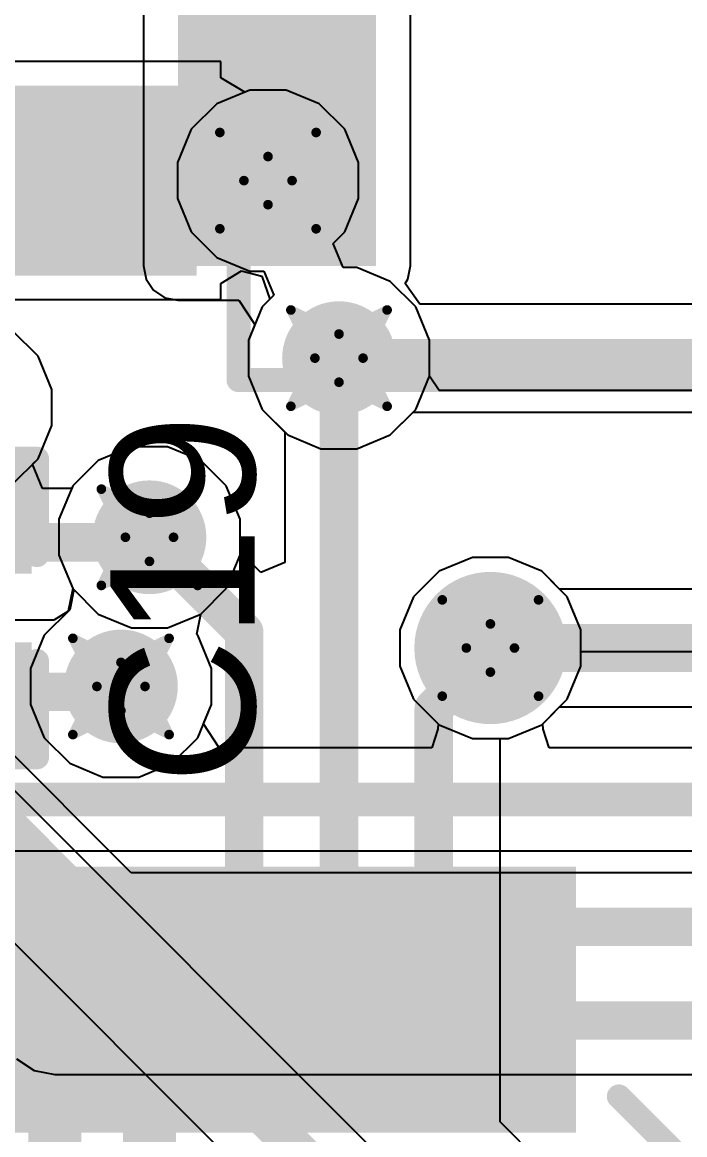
# Model space of a CAD drawing. Header units: inches. Extents: x -3 to 289, y -11 to 89.
# Drawn here: x 103.37 to 106.86, y 28.37 to 34.23 of the extents above; entities that cross this region are included whole.
import ezdxf

# ---------------------------------------------------------------- set-up
doc = ezdxf.new("R2010")
doc.units = ezdxf.units.IN
for name, color, linetype in [('Bottom Layer', 5, 'Continuous'), ('Bottom Solder', 6, 'Continuous'), ('Drill Drawing', 1, 'Continuous'), ('Layer 1', 16, 'Continuous'), ('Layer 2', 76, 'Continuous'), ('Top Layer', 1, 'Continuous'), ('Top Overlay', 2, 'Continuous'), ('Top Paste', 8, 'Continuous'), ('Top Solder', 216, 'Continuous'), ('Via Holes', 16, 'Continuous')]:
    doc.layers.add(name, color=color, linetype=linetype)
doc.styles.add('Arial', font='', dxfattribs={"height": 0.2})
doc.styles.get('Arial').set_extended_font_data('Arial')

# ---------------------------------------------------------------- blocks, each defined once
blk = doc.blocks.new('EFM32WG380F256_B_QFP100R_10')
at = {"layer": 'Top Layer'}
for points in [[(7.15, -3.35), (8.35, -3.35), (8.35, -3.65), (7.15, -3.65)], [(7.15, -3.85), (8.35, -3.85), (8.35, -4.15), (7.15, -4.15)], [(7.15, -4.35), (8.35, -4.35), (8.35, -4.65), (7.15, -4.65)], [(7.15, -4.85), (8.35, -4.85), (8.35, -5.15), (7.15, -5.15)], [(7.15, -5.35), (8.35, -5.35), (8.35, -5.65), (7.15, -5.65)], [(7.15, -5.85), (8.35, -5.85), (8.35, -6.15), (7.15, -6.15)]]:
    blk.add_hatch(color=1, dxfattribs=at).paths.add_polyline_path(points)
at = {"layer": 'Top Paste'}
for points in [[(7.15, -3.35), (8.35, -3.35), (8.35, -3.65), (7.15, -3.65)], [(7.15, -3.85), (8.35, -3.85), (8.35, -4.15), (7.15, -4.15)], [(7.15, -4.35), (8.35, -4.35), (8.35, -4.65), (7.15, -4.65)], [(7.15, -4.85), (8.35, -4.85), (8.35, -5.15), (7.15, -5.15)], [(7.15, -5.35), (8.35, -5.35), (8.35, -5.65), (7.15, -5.65)], [(7.15, -5.85), (8.35, -5.85), (8.35, -6.15), (7.15, -6.15)]]:
    blk.add_hatch(color=8, dxfattribs=at).paths.add_polyline_path(points)
at = {"layer": 'Top Solder'}
for points in [[(7.0484, -3.2484), (8.4516, -3.2484), (8.4516, -3.7516), (7.0484, -3.7516)], [(7.0484, -3.7484), (8.4516, -3.7484), (8.4516, -4.2516), (7.0484, -4.2516)], [(7.0484, -4.2484), (8.4516, -4.2484), (8.4516, -4.7516), (7.0484, -4.7516)], [(7.0484, -4.7484), (8.4516, -4.7484), (8.4516, -5.2516), (7.0484, -5.2516)], [(7.0484, -5.2484), (8.4516, -5.2484), (8.4516, -5.7516), (7.0484, -5.7516)], [(7.0484, -5.7484), (8.4516, -5.7484), (8.4516, -6.2516), (7.0484, -6.2516)]]:
    blk.add_hatch(color=216, dxfattribs=at).paths.add_polyline_path(points)
at = {"layer": 'Top Overlay', "const_width": 0.127}
blk.add_lwpolyline([(7.239, -6.477), (6.477, -7.239)], dxfattribs=at)
at = {"layer": 'Top Overlay', "const_width": 0.0635}
blk.add_lwpolyline([(7.2072, -6.477, 1), (7.2707, -6.477, 1)], format="xyb", close=True, dxfattribs=at)
blk = doc.blocks.new('SOT_223_5_16')
at = {"layer": 'Top Layer'}
blk.add_hatch(color=1, dxfattribs=at).paths.add_polyline_path([(2.6999, -4.2501), (1.7999, -4.2501), (1.7999, -2.0501), (2.6999, -2.0501)])
at = {"layer": 'Top Paste'}
blk.add_hatch(color=8, dxfattribs=at).paths.add_polyline_path([(2.6999, -4.2501), (1.7999, -4.2501), (1.7999, -2.0501), (2.6999, -2.0501)])
at = {"layer": 'Top Solder'}
blk.add_hatch(color=216, dxfattribs=at).paths.add_polyline_path([(2.7507, -4.3009), (1.7491, -4.3009), (1.7491, -1.9993), (2.7507, -1.9993)])
at = {"layer": 'Top Overlay', "const_width": 0.127}
for points in [[(3.302, -1.778), (3.302, 1.778)], [(3.302, -1.778), (-3.302, -1.778)]]:
    blk.add_lwpolyline(points, dxfattribs=at)
at = {"layer": 'Top Overlay', "const_width": 0.0635}
blk.add_lwpolyline([(3.2702, -1.778, 1), (3.3338, -1.778, 1)], format="xyb", close=True, dxfattribs=at)
blk.add_lwpolyline([(3.2702, -1.778, 1), (3.3338, -1.778, 1)], format="xyb", close=True, dxfattribs=at)
blk = doc.blocks.new('____0402_134')
at = {"layer": 'Top Layer'}
for points in [[(-0.6985, -0.3175), (-0.6985, 0.3175), (-0.2413, 0.3175), (-0.2413, -0.3175)], [(0.2413, -0.3175), (0.2413, 0.3175), (0.6985, 0.3175), (0.6985, -0.3175)]]:
    blk.add_hatch(color=1, dxfattribs=at).paths.add_polyline_path(points)
at = {"layer": 'Top Paste'}
for points in [[(-0.6985, -0.3175), (-0.6985, 0.3175), (-0.2413, 0.3175), (-0.2413, -0.3175)], [(0.2413, -0.3175), (0.2413, 0.3175), (0.6985, 0.3175), (0.6985, -0.3175)]]:
    blk.add_hatch(color=8, dxfattribs=at).paths.add_polyline_path(points)
at = {"layer": 'Top Solder'}
for points in [[(-0.7585, -0.3775), (-0.7585, 0.3775), (-0.1813, 0.3775), (-0.1813, -0.3775)], [(0.1813, -0.3775), (0.1813, 0.3775), (0.7585, 0.3775), (0.7585, -0.3775)]]:
    blk.add_hatch(color=216, dxfattribs=at).paths.add_polyline_path(points)
at = {"layer": 'Top Overlay', "const_width": 0.127}
for points in [[(-0.7874, -0.4064), (-0.7874, 0.4064)], [(-0.2794, 0.4064), (-0.7874, 0.4064)], [(0.7874, 0.4064), (0.2794, 0.4064)], [(0.7874, -0.4064), (0.7874, 0.4064)], [(-0.2794, -0.4064), (-0.7874, -0.4064)], [(0.7874, -0.4064), (0.2794, -0.4064)]]:
    blk.add_lwpolyline(points, dxfattribs=at)
at = {"layer": 'Top Overlay', "const_width": 0.0635}
for points in [[(-0.8191, 0.4064, 1), (-0.7556, 0.4064, 1)], [(-0.8191, 0.4064, 1), (-0.7556, 0.4064, 1)], [(-0.3111, 0.4064, 1), (-0.2477, 0.4064, 1)], [(0.2477, 0.4064, 1), (0.3111, 0.4064, 1)], [(0.7556, 0.4064, 1), (0.8191, 0.4064, 1)], [(0.7556, 0.4064, 1), (0.8191, 0.4064, 1)], [(-0.8191, -0.4064, 1), (-0.7556, -0.4064, 1)], [(-0.8191, -0.4064, 1), (-0.7556, -0.4064, 1)], [(-0.3111, -0.4064, 1), (-0.2477, -0.4064, 1)], [(0.2477, -0.4064, 1), (0.3111, -0.4064, 1)], [(0.7556, -0.4064, 1), (0.8191, -0.4064, 1)], [(0.7556, -0.4064, 1), (0.8191, -0.4064, 1)]]:
    blk.add_lwpolyline(points, format="xyb", close=True, dxfattribs=at)

msp = doc.modelspace()

# ---------------------------------------------------------------- hatches: boundary and pattern name
at = {"layer": 'Bottom Layer'}
h = msp.add_hatch(color=5, dxfattribs=at)
edge = h.paths.add_edge_path()
edge.add_arc((104.6629, 33.3984), 0.3, 0, 360)
h = msp.add_hatch(color=5, dxfattribs=at)
edge = h.paths.add_edge_path()
edge.add_arc((105.0375, 32.4621), 0.3, 0, 360)
h = msp.add_hatch(color=5, dxfattribs=at)
edge = h.paths.add_edge_path()
edge.add_arc((104.0375, 31.5172), 0.3, 0, 360)
h = msp.add_hatch(color=5, dxfattribs=at)
edge = h.paths.add_edge_path()
edge.add_arc((105.8366, 30.9331), 0.3, 0, 360)
h = msp.add_hatch(color=5, dxfattribs=at)
edge = h.paths.add_edge_path()
edge.add_arc((103.887, 30.7303), 0.3, 0, 360)
at = {"layer": 'Bottom Solder'}
h = msp.add_hatch(color=6, dxfattribs=at)
edge = h.paths.add_edge_path()
edge.add_arc((105.8366, 30.9331), 0.4016, 0, 360)
at = {"layer": 'Layer 1'}
msp.add_hatch(color=16, dxfattribs=at).paths.add_polyline_path([(104.1872, 32.9484), (105.2335, 32.9484), (105.2335, 38.4753), (104.1872, 38.4753)])
h = msp.add_hatch(color=16, dxfattribs=at)
edge = h.paths.add_edge_path()
edge.add_arc((104.6629, 33.3984), 0.3, 0, 360)
h = msp.add_hatch(color=16, dxfattribs=at)
edge = h.paths.add_edge_path()
edge.add_arc((105.0375, 32.4621), 0.3, 0, 360)
h = msp.add_hatch(color=16, dxfattribs=at)
edge = h.paths.add_edge_path()
edge.add_arc((104.0375, 31.5172), 0.3, 0, 360)
h = msp.add_hatch(color=16, dxfattribs=at)
edge = h.paths.add_edge_path()
edge.add_arc((105.8366, 30.9331), 0.3, 0, 360)
h = msp.add_hatch(color=16, dxfattribs=at)
edge = h.paths.add_edge_path()
edge.add_arc((103.887, 30.7303), 0.3, 0, 360)
at = {"layer": 'Layer 2'}
h = msp.add_hatch(color=76, dxfattribs=at)
edge = h.paths.add_edge_path()
edge.add_arc((104.6629, 33.3984), 0.3, 0, 360)
h = msp.add_hatch(color=76, dxfattribs=at)
edge = h.paths.add_edge_path()
edge.add_arc((105.0375, 32.4621), 0.3, 0, 360)
h = msp.add_hatch(color=76, dxfattribs=at)
edge = h.paths.add_edge_path()
edge.add_arc((104.0375, 31.5172), 0.3, 0, 360)
h = msp.add_hatch(color=76, dxfattribs=at)
edge = h.paths.add_edge_path()
edge.add_arc((105.8366, 30.9331), 0.3, 0, 360)
h = msp.add_hatch(color=76, dxfattribs=at)
edge = h.paths.add_edge_path()
edge.add_arc((103.887, 30.7303), 0.3, 0, 360)
at = {"layer": 'Top Layer'}
h = msp.add_hatch(color=1, dxfattribs=at)
edge = h.paths.add_edge_path()
edge.add_arc((104.6629, 33.3984), 0.3, 0, 360)
h = msp.add_hatch(color=1, dxfattribs=at)
edge = h.paths.add_edge_path()
edge.add_arc((105.0375, 32.4621), 0.3, 0, 360)
h = msp.add_hatch(color=1, dxfattribs=at)
edge = h.paths.add_edge_path()
edge.add_arc((104.0375, 31.5172), 0.3, 0, 360)
h = msp.add_hatch(color=1, dxfattribs=at)
edge = h.paths.add_edge_path()
edge.add_arc((105.8366, 30.9331), 0.3, 0, 360)
h = msp.add_hatch(color=1, dxfattribs=at)
edge = h.paths.add_edge_path()
edge.add_arc((103.887, 30.7303), 0.3, 0, 360)
at = {"layer": 'Top Solder'}
h = msp.add_hatch(color=216, dxfattribs=at)
edge = h.paths.add_edge_path()
edge.add_arc((105.8366, 30.9331), 0.4016, 0, 360)
at = {"layer": 'Via Holes'}
h = msp.add_hatch(color=7, dxfattribs=at)
edge = h.paths.add_edge_path()
edge.add_arc((104.6629, 33.3984), 0.15, 0, 360)
h = msp.add_hatch(color=7, dxfattribs=at)
edge = h.paths.add_edge_path()
edge.add_arc((105.0375, 32.4621), 0.15, 0, 360)
h = msp.add_hatch(color=7, dxfattribs=at)
edge = h.paths.add_edge_path()
edge.add_arc((104.0375, 31.5172), 0.15, 0, 360)
h = msp.add_hatch(color=7, dxfattribs=at)
edge = h.paths.add_edge_path()
edge.add_arc((105.8366, 30.9331), 0.15, 0, 360)
h = msp.add_hatch(color=7, dxfattribs=at)
edge = h.paths.add_edge_path()
edge.add_arc((103.887, 30.7303), 0.15, 0, 360)

# ---------------------------------------------------------------- linework, layer by layer
at = {"layer": 'Bottom Layer'}
for p, q in [((104.5679, 33.8762), (104.3923, 33.8034)), ((104.758, 33.8762), (104.5679, 33.8762)), ((104.9336, 33.8034), (104.758, 33.8762)), ((104.3923, 33.8034), (104.2579, 33.669)), ((105.068, 33.669), (104.9336, 33.8034)), ((104.2579, 33.669), (104.1851, 33.4934)), ((105.1407, 33.4934), (105.068, 33.669)), ((104.1851, 33.4934), (104.1851, 33.3033)), ((105.1407, 33.3033), (105.1407, 33.4934)), ((104.1851, 33.3033), (104.2579, 33.1277)), ((105.068, 33.1277), (105.1407, 33.3033)), ((104.2579, 33.1277), (104.3923, 32.9933)), ((105.0072, 33.0669), (105.068, 33.1277)), ((105.0598, 32.9399), (105.0072, 33.0669)), ((104.3923, 32.9933), (104.5679, 32.9206)), ((104.5679, 32.9206), (104.6406, 32.9206)), ((104.6406, 32.9206), (104.6933, 32.7936)), ((105.1325, 32.9399), (105.0598, 32.9399)), ((105.3082, 32.8672), (105.1325, 32.9399)), ((105.4426, 32.7328), (105.3082, 32.8672)), ((104.6933, 32.7936), (104.6324, 32.7328)), ((104.6324, 32.7328), (104.5597, 32.5572)), ((105.5153, 32.5572), (105.4426, 32.7328)), ((103.4495, 32.4722), (103.3151, 32.6066)), ((104.5597, 32.5572), (104.5597, 32.3671)), ((105.5153, 32.3671), (105.5153, 32.5572)), ((103.5223, 32.2966), (103.4495, 32.4722)), ((104.5597, 32.3671), (104.6324, 32.1915)), ((105.4426, 32.1915), (105.5153, 32.3671)), ((103.5223, 32.1065), (103.5223, 32.2966)), ((104.6324, 32.1915), (104.7668, 32.0571)), ((105.3082, 32.0571), (105.4426, 32.1915)), ((103.4495, 31.9309), (103.5223, 32.1065)), ((104.7668, 32.0571), (104.9425, 31.9843)), ((105.1325, 31.9843), (105.3082, 32.0571)), ((103.9425, 31.995), (103.7668, 31.9222)), ((104.1325, 31.995), (103.9425, 31.995)), ((104.3082, 31.9222), (104.1325, 31.995)), ((104.9425, 31.9843), (105.1325, 31.9843)), ((103.3151, 31.7965), (103.4495, 31.9309)), ((103.7668, 31.9222), (103.6324, 31.7878)), ((104.4426, 31.7878), (104.3082, 31.9222)), ((103.6324, 31.7878), (103.5597, 31.6122)), ((104.5153, 31.6122), (104.4426, 31.7878)), ((103.5597, 31.6122), (103.5597, 31.4221)), ((104.5153, 31.4221), (104.5153, 31.6122)), ((103.5597, 31.4221), (103.6324, 31.2465)), ((104.4426, 31.2465), (104.5153, 31.4221)), ((105.7415, 31.4109), (105.5659, 31.3382)), ((105.9316, 31.4109), (105.7415, 31.4109)), ((106.1072, 31.3382), (105.9316, 31.4109)), ((103.9414, 29.7473), (102.3317, 31.357)), ((105.5659, 31.3382), (105.4315, 31.2038)), ((106.2416, 31.2038), (106.1072, 31.3382)), ((103.6324, 31.2465), (103.7668, 31.1121)), ((104.3082, 31.1121), (104.4426, 31.2465)), ((105.4315, 31.2038), (105.3588, 31.0282)), ((106.3144, 31.0282), (106.2416, 31.2038)), ((103.7668, 31.1121), (103.9425, 31.0394)), ((104.1325, 31.0394), (104.3082, 31.1121)), ((103.9425, 31.0394), (104.1325, 31.0394)), ((105.3588, 31.0282), (105.3588, 30.8381)), ((106.3144, 30.8381), (106.3144, 31.0282)), ((105.3588, 30.8381), (105.4315, 30.6625)), ((106.2416, 30.6625), (106.3144, 30.8381)), ((105.4315, 30.6625), (105.5659, 30.5281)), ((106.1072, 30.5281), (106.2416, 30.6625)), ((105.5659, 30.5281), (105.7415, 30.4553)), ((105.9316, 30.4553), (106.1072, 30.5281)), ((105.7415, 30.4553), (105.9316, 30.4553)), ((108.3195, 29.7473), (103.9414, 29.7473)), ((103.3361, 28.7671), (103.4285, 28.7053)), ((103.4285, 28.7053), (103.5375, 28.6837)), ((103.5375, 28.6837), (103.5375, 28.6837)), ((103.5375, 28.6837), (108.0472, 28.6837))]:
    msp.add_line(p, q, dxfattribs=at)
at = {"layer": 'Bottom Layer', "const_width": 0.2032}
for points in [[(101.2455, 31.2605), (103.5375, 28.9685)], [(102.0468, 31.239), (103.8234, 29.4624)], [(103.8234, 29.4624), (108.3195, 29.4624)], [(103.5375, 28.9685), (108.1652, 28.9685)]]:
    msp.add_lwpolyline(points, dxfattribs=at)
at = {"layer": 'Bottom Layer', "const_width": 0.1016}
for points in [[(103.7726, 29.4624, 1), (103.8742, 29.4624, 1)], [(103.7726, 29.4624, 1), (103.8742, 29.4624, 1)], [(103.4867, 28.9685, 1), (103.5883, 28.9685, 1)], [(103.4867, 28.9685, 1), (103.5883, 28.9685, 1)]]:
    msp.add_lwpolyline(points, format="xyb", close=True, dxfattribs=at)
at = {"layer": 'Drill Drawing', "const_width": 0.0508}
for points in [[(104.4089, 33.6524), (104.6629, 33.5254)], [(104.4089, 33.6524), (104.5359, 33.3984)], [(104.6629, 33.5254), (104.9169, 33.6524)], [(104.7899, 33.3984), (104.9169, 33.6524)], [(104.4089, 33.1444), (104.5359, 33.3984)], [(104.7899, 33.3984), (104.9169, 33.1444)], [(104.4089, 33.1444), (104.6629, 33.2714)], [(104.6629, 33.2714), (104.9169, 33.1444)], [(104.7835, 32.7161), (105.0375, 32.5891)], [(104.7835, 32.7161), (104.9105, 32.4621)], [(105.0375, 32.5891), (105.2915, 32.7161)], [(105.1645, 32.4621), (105.2915, 32.7161)], [(104.7835, 32.2081), (104.9105, 32.4621)], [(105.1645, 32.4621), (105.2915, 32.2081)], [(104.7835, 32.2081), (105.0375, 32.3351)], [(105.0375, 32.3351), (105.2915, 32.2081)], [(103.7835, 31.7712), (104.0375, 31.6442)], [(103.7835, 31.7712), (103.9105, 31.5172)], [(104.0375, 31.6442), (104.2915, 31.7712)], [(104.1645, 31.5172), (104.2915, 31.7712)], [(103.7835, 31.2632), (103.9105, 31.5172)], [(104.1645, 31.5172), (104.2915, 31.2632)], [(103.7835, 31.2632), (104.0375, 31.3902)], [(104.0375, 31.3902), (104.2915, 31.2632)], [(105.5826, 31.1871), (105.8366, 31.0601)], [(105.5826, 31.1871), (105.7096, 30.9331)], [(105.8366, 31.0601), (106.0906, 31.1871)], [(105.9636, 30.9331), (106.0906, 31.1871)], [(103.633, 30.9843), (103.887, 30.8573)], [(103.633, 30.9843), (103.76, 30.7303)], [(103.887, 30.8573), (104.141, 30.9843)], [(104.014, 30.7303), (104.141, 30.9843)], [(105.5826, 30.6791), (105.7096, 30.9331)], [(105.9636, 30.9331), (106.0906, 30.6791)], [(105.5826, 30.6791), (105.8366, 30.8061)], [(105.8366, 30.8061), (106.0906, 30.6791)], [(103.633, 30.4763), (103.76, 30.7303)], [(104.014, 30.7303), (104.141, 30.4763)], [(103.633, 30.4763), (103.887, 30.6033)], [(103.887, 30.6033), (104.141, 30.4763)]]:
    msp.add_lwpolyline(points, dxfattribs=at)
at = {"layer": 'Drill Drawing', "const_width": 0.0254}
for points in [[(104.3962, 33.6524, 1), (104.4216, 33.6524, 1)], [(104.3962, 33.6524, 1), (104.4216, 33.6524, 1)], [(104.9042, 33.6524, 1), (104.9296, 33.6524, 1)], [(104.9042, 33.6524, 1), (104.9296, 33.6524, 1)], [(104.6502, 33.5254, 1), (104.6756, 33.5254, 1)], [(104.6502, 33.5254, 1), (104.6756, 33.5254, 1)], [(104.5232, 33.3984, 1), (104.5486, 33.3984, 1)], [(104.5232, 33.3984, 1), (104.5486, 33.3984, 1)], [(104.7772, 33.3984, 1), (104.8026, 33.3984, 1)], [(104.7772, 33.3984, 1), (104.8026, 33.3984, 1)], [(104.6502, 33.2714, 1), (104.6756, 33.2714, 1)], [(104.6502, 33.2714, 1), (104.6756, 33.2714, 1)], [(104.3962, 33.1444, 1), (104.4216, 33.1444, 1)], [(104.3962, 33.1444, 1), (104.4216, 33.1444, 1)], [(104.9042, 33.1444, 1), (104.9296, 33.1444, 1)], [(104.9042, 33.1444, 1), (104.9296, 33.1444, 1)], [(104.7708, 32.7161, 1), (104.7962, 32.7161, 1)], [(104.7708, 32.7161, 1), (104.7962, 32.7161, 1)], [(105.2788, 32.7161, 1), (105.3042, 32.7161, 1)], [(105.2788, 32.7161, 1), (105.3042, 32.7161, 1)], [(105.0248, 32.5891, 1), (105.0502, 32.5891, 1)], [(105.0248, 32.5891, 1), (105.0502, 32.5891, 1)], [(104.8978, 32.4621, 1), (104.9232, 32.4621, 1)], [(104.8978, 32.4621, 1), (104.9232, 32.4621, 1)], [(105.1518, 32.4621, 1), (105.1772, 32.4621, 1)], [(105.1518, 32.4621, 1), (105.1772, 32.4621, 1)], [(105.0248, 32.3351, 1), (105.0502, 32.3351, 1)], [(105.0248, 32.3351, 1), (105.0502, 32.3351, 1)], [(104.7708, 32.2081, 1), (104.7962, 32.2081, 1)], [(104.7708, 32.2081, 1), (104.7962, 32.2081, 1)], [(105.2788, 32.2081, 1), (105.3042, 32.2081, 1)], [(105.2788, 32.2081, 1), (105.3042, 32.2081, 1)], [(103.7708, 31.7712, 1), (103.7962, 31.7712, 1)], [(103.7708, 31.7712, 1), (103.7962, 31.7712, 1)], [(104.2788, 31.7712, 1), (104.3042, 31.7712, 1)], [(104.2788, 31.7712, 1), (104.3042, 31.7712, 1)], [(104.0248, 31.6442, 1), (104.0502, 31.6442, 1)], [(104.0248, 31.6442, 1), (104.0502, 31.6442, 1)], [(103.8978, 31.5172, 1), (103.9232, 31.5172, 1)], [(103.8978, 31.5172, 1), (103.9232, 31.5172, 1)], [(104.1518, 31.5172, 1), (104.1772, 31.5172, 1)], [(104.1518, 31.5172, 1), (104.1772, 31.5172, 1)], [(104.0248, 31.3902, 1), (104.0502, 31.3902, 1)], [(104.0248, 31.3902, 1), (104.0502, 31.3902, 1)], [(103.7708, 31.2632, 1), (103.7962, 31.2632, 1)], [(103.7708, 31.2632, 1), (103.7962, 31.2632, 1)], [(104.2788, 31.2632, 1), (104.3042, 31.2632, 1)], [(104.2788, 31.2632, 1), (104.3042, 31.2632, 1)], [(105.5699, 31.1871, 1), (105.5953, 31.1871, 1)], [(105.5699, 31.1871, 1), (105.5953, 31.1871, 1)], [(106.0779, 31.1871, 1), (106.1033, 31.1871, 1)], [(106.0779, 31.1871, 1), (106.1033, 31.1871, 1)], [(105.8239, 31.0601, 1), (105.8493, 31.0601, 1)], [(105.8239, 31.0601, 1), (105.8493, 31.0601, 1)], [(103.6203, 30.9843, 1), (103.6457, 30.9843, 1)], [(103.6203, 30.9843, 1), (103.6457, 30.9843, 1)], [(104.1283, 30.9843, 1), (104.1537, 30.9843, 1)], [(104.1283, 30.9843, 1), (104.1537, 30.9843, 1)], [(105.6969, 30.9331, 1), (105.7223, 30.9331, 1)], [(105.6969, 30.9331, 1), (105.7223, 30.9331, 1)], [(105.9509, 30.9331, 1), (105.9763, 30.9331, 1)], [(105.9509, 30.9331, 1), (105.9763, 30.9331, 1)], [(103.8743, 30.8573, 1), (103.8997, 30.8573, 1)], [(103.8743, 30.8573, 1), (103.8997, 30.8573, 1)], [(105.8239, 30.8061, 1), (105.8493, 30.8061, 1)], [(105.8239, 30.8061, 1), (105.8493, 30.8061, 1)], [(103.7473, 30.7303, 1), (103.7727, 30.7303, 1)], [(103.7473, 30.7303, 1), (103.7727, 30.7303, 1)], [(104.0013, 30.7303, 1), (104.0267, 30.7303, 1)], [(104.0013, 30.7303, 1), (104.0267, 30.7303, 1)], [(105.5699, 30.6791, 1), (105.5953, 30.6791, 1)], [(105.5699, 30.6791, 1), (105.5953, 30.6791, 1)], [(106.0779, 30.6791, 1), (106.1033, 30.6791, 1)], [(106.0779, 30.6791, 1), (106.1033, 30.6791, 1)], [(103.8743, 30.6033, 1), (103.8997, 30.6033, 1)], [(103.8743, 30.6033, 1), (103.8997, 30.6033, 1)], [(103.6203, 30.4763, 1), (103.6457, 30.4763, 1)], [(103.6203, 30.4763, 1), (103.6457, 30.4763, 1)], [(104.1283, 30.4763, 1), (104.1537, 30.4763, 1)], [(104.1283, 30.4763, 1), (104.1537, 30.4763, 1)]]:
    msp.add_lwpolyline(points, format="xyb", close=True, dxfattribs=at)
at = {"layer": 'Layer 1'}
for p, q in [((104.0059, 38.4753), (104.0059, 32.9484)), ((105.4148, 32.9484), (105.4148, 38.4753)), ((95.7624, 36.9382), (107.0403, 25.6603)), ((104.0059, 32.9484), (104.0197, 32.879)), ((105.401, 32.879), (105.4148, 32.9484)), ((104.0197, 32.879), (104.059, 32.8202)), ((105.3859, 32.8564), (105.401, 32.879)), ((104.059, 32.8202), (104.1178, 32.7809)), ((105.4634, 32.747), (105.3859, 32.8564)), ((104.1178, 32.7809), (104.1872, 32.7671)), ((104.1872, 32.7671), (104.5092, 32.7671)), ((104.5092, 32.7671), (104.5941, 32.6401)), ((113.9693, 32.747), (105.4634, 32.747)), ((104.5941, 32.6401), (104.5597, 32.5572)), ((104.5597, 32.5572), (104.5597, 32.3671)), ((104.5597, 32.3671), (104.6324, 32.1915)), ((104.6324, 32.1915), (104.7668, 32.0571)), ((105.3082, 32.0571), (105.4283, 32.1772)), ((105.4283, 32.1772), (111.751, 32.1772)), ((107.5266, 25.9797), (101.4273, 32.0791)), ((104.7668, 32.0571), (104.9425, 31.9843)), ((105.1325, 31.9843), (105.3082, 32.0571)), ((103.9425, 31.995), (103.7668, 31.9222)), ((104.1325, 31.995), (103.9425, 31.995)), ((104.3082, 31.9222), (104.1325, 31.995)), ((104.9425, 31.9843), (105.1325, 31.9843)), ((103.7668, 31.9222), (103.6324, 31.7878)), ((104.4426, 31.7878), (104.3082, 31.9222)), ((103.6324, 31.7878), (103.5597, 31.6122)), ((104.5153, 31.6122), (104.4426, 31.7878)), ((103.5597, 31.6122), (103.5597, 31.4221)), ((104.5153, 31.4221), (104.5153, 31.6122)), ((103.5597, 31.4221), (103.6324, 31.2465)), ((104.4426, 31.2465), (104.5153, 31.4221)), ((105.7415, 31.4109), (105.5659, 31.3382)), ((105.9316, 31.4109), (105.7415, 31.4109)), ((106.1072, 31.3382), (105.9316, 31.4109)), ((105.5659, 31.3382), (105.4315, 31.2038)), ((106.2015, 31.2439), (106.1072, 31.3382)), ((103.6375, 31.2415), (103.6164, 31.1353)), ((103.6324, 31.2465), (103.6375, 31.2415)), ((104.3082, 31.1121), (104.4426, 31.2465)), ((111.6834, 31.2439), (106.2015, 31.2439)), ((105.4315, 31.2038), (105.3588, 31.0282)), ((103.6164, 31.1353), (103.482, 31.0009)), ((104.287, 31.006), (104.3082, 31.1121)), ((103.482, 31.0009), (103.4092, 30.8253)), ((104.2921, 31.0009), (104.287, 31.006)), ((104.3648, 30.8253), (104.2921, 31.0009)), ((105.3588, 31.0282), (105.3588, 30.8381)), ((103.4092, 30.8253), (103.4092, 30.6352)), ((104.3648, 30.6352), (104.3648, 30.8253)), ((105.3588, 30.8381), (105.4315, 30.6625)), ((103.4092, 30.6352), (103.482, 30.4596)), ((104.2921, 30.4596), (104.3648, 30.6352)), ((105.4315, 30.6625), (105.5659, 30.5281)), ((106.1072, 30.5281), (106.2015, 30.6223)), ((106.2015, 30.6223), (111.5547, 30.6223)), ((105.5659, 30.5281), (105.7415, 30.4553)), ((105.9316, 30.4553), (106.1072, 30.5281)), ((103.482, 30.4596), (103.6164, 30.3252)), ((104.1577, 30.3252), (104.2921, 30.4596)), ((105.7415, 30.4553), (105.9316, 30.4553)), ((103.6164, 30.3252), (103.792, 30.2525)), ((103.9821, 30.2525), (104.1577, 30.3252)), ((103.792, 30.2525), (103.9821, 30.2525))]:
    msp.add_line(p, q, dxfattribs=at)
for points, const_width in [([(95.6875, 37.416), (107.3252, 25.7783)], 0.2032), ([(105.0375, 32.4621), (114.0873, 32.4621)], 0.2032), ([(105.8366, 30.9331), (111.6834, 30.9331)], 0.254)]:
    msp.add_lwpolyline(points, dxfattribs=dict(at, const_width=const_width))
for points, const_width in [([(104.9867, 32.4621, 1), (105.0883, 32.4621, 1)], 0.1016), ([(105.7731, 30.9331, 1), (105.9001, 30.9331, 1)], 0.127)]:
    msp.add_lwpolyline(points, format="xyb", close=True, dxfattribs=dict(at, const_width=const_width))
at = {"layer": 'Layer 2'}
for p, q in [((104.5679, 33.8762), (104.3923, 33.8034)), ((104.758, 33.8762), (104.5679, 33.8762)), ((104.9336, 33.8034), (104.758, 33.8762)), ((104.3923, 33.8034), (104.2579, 33.669)), ((105.068, 33.669), (104.9336, 33.8034)), ((104.2579, 33.669), (104.1851, 33.4934)), ((105.1407, 33.4934), (105.068, 33.669)), ((104.1851, 33.4934), (104.1851, 33.3033)), ((105.1407, 33.3033), (105.1407, 33.4934)), ((104.1851, 33.3033), (104.2579, 33.1277)), ((105.068, 33.1277), (105.1407, 33.3033)), ((104.2579, 33.1277), (104.3923, 32.9933)), ((105.0072, 33.0669), (105.068, 33.1277)), ((105.0598, 32.9399), (105.0072, 33.0669)), ((104.3923, 32.9933), (104.5679, 32.9206)), ((104.5679, 32.9206), (104.6406, 32.9206)), ((104.6406, 32.9206), (104.6933, 32.7936)), ((105.1325, 32.9399), (105.0598, 32.9399)), ((105.3082, 32.8672), (105.1325, 32.9399)), ((105.4426, 32.7328), (105.3082, 32.8672)), ((104.6933, 32.7936), (104.6324, 32.7328)), ((104.6324, 32.7328), (104.5597, 32.5572)), ((105.5153, 32.5572), (105.4426, 32.7328)), ((103.4495, 32.4722), (103.3151, 32.6066)), ((104.5597, 32.5572), (104.5597, 32.3671)), ((105.5153, 32.3671), (105.5153, 32.5572)), ((103.5223, 32.2966), (103.4495, 32.4722)), ((104.5597, 32.3671), (104.6324, 32.1915)), ((105.4426, 32.1915), (105.5153, 32.3671)), ((103.5223, 32.1065), (103.5223, 32.2966)), ((104.6324, 32.1915), (104.7668, 32.0571)), ((105.3082, 32.0571), (105.4426, 32.1915)), ((103.4495, 31.9309), (103.5223, 32.1065)), ((104.7668, 32.0571), (104.9425, 31.9843)), ((105.1325, 31.9843), (105.3082, 32.0571)), ((103.9425, 31.995), (103.7668, 31.9222)), ((104.1325, 31.995), (103.9425, 31.995)), ((104.3082, 31.9222), (104.1325, 31.995)), ((104.9425, 31.9843), (105.1325, 31.9843)), ((103.4209, 31.9022), (103.4495, 31.9309)), ((103.7668, 31.9222), (103.6324, 31.7878)), ((104.4426, 31.7878), (104.3082, 31.9222)), ((103.4735, 31.7752), (103.4209, 31.9022)), ((103.6272, 31.7752), (103.4735, 31.7752)), ((103.6324, 31.7878), (103.6272, 31.7752)), ((104.5153, 31.6122), (104.4426, 31.7878)), ((104.5153, 31.4221), (104.5153, 31.6122)), ((104.4426, 31.2465), (104.5153, 31.4221)), ((105.7415, 31.4109), (105.5659, 31.3382)), ((105.9316, 31.4109), (105.7415, 31.4109)), ((106.1072, 31.3382), (105.9316, 31.4109)), ((105.5659, 31.3382), (105.4315, 31.2038)), ((106.2416, 31.2038), (106.1072, 31.3382)), ((104.3082, 31.1121), (104.4426, 31.2465)), ((105.4315, 31.2038), (105.3588, 31.0282)), ((106.3144, 31.0282), (106.2416, 31.2038)), ((104.287, 31.006), (104.3082, 31.1121)), ((104.2921, 31.0009), (104.287, 31.006)), ((104.3648, 30.8253), (104.2921, 31.0009)), ((105.3588, 31.0282), (105.3588, 30.8381)), ((106.3144, 30.8381), (106.3144, 31.0282)), ((104.3648, 30.6352), (104.3648, 30.8253)), ((105.3588, 30.8381), (105.4315, 30.6625)), ((106.2416, 30.6625), (106.3144, 30.8381)), ((104.3228, 30.5337), (104.3648, 30.6352)), ((105.4315, 30.6625), (105.5602, 30.5337)), ((106.1129, 30.5337), (106.2416, 30.6625)), ((104.4051, 30.4067), (104.3228, 30.5337)), ((105.5602, 30.5337), (105.5584, 30.5047)), ((106.1147, 30.5047), (106.1129, 30.5337)), ((105.5584, 30.5047), (105.5269, 30.4067)), ((106.1462, 30.4067), (106.1147, 30.5047)), ((105.5269, 30.4067), (104.4051, 30.4067)), ((108.1871, 30.4067), (106.1462, 30.4067)), ((95.6485, 29.8629), (108.2997, 29.8629))]:
    msp.add_line(p, q, dxfattribs=at)
for points, const_width in [([(103.0445, 31.4903), (104.0107, 31.4903)], 0.2032), ([(104.0107, 31.4903), (104.0375, 31.5172)], 0.2032), ([(95.2447, 30.1348), (108.2997, 30.1348)], 0.1778)]:
    msp.add_lwpolyline(points, dxfattribs=dict(at, const_width=const_width))
at = {"layer": 'Layer 2', "const_width": 0.1016}
for points in [[(103.9599, 31.4903, 1), (104.0615, 31.4903, 1)], [(103.9599, 31.4903, 1), (104.0615, 31.4903, 1)], [(103.9867, 31.5172, 1), (104.0883, 31.5172, 1)]]:
    msp.add_lwpolyline(points, format="xyb", close=True, dxfattribs=at)
at = {"layer": 'Top Layer'}
for p, q in [((104.4134, 34.0262), (101.8578, 34.0262)), ((104.4134, 33.9407), (104.4134, 34.0262)), ((104.5404, 33.8648), (104.4134, 33.9407)), ((104.5679, 33.8762), (104.5404, 33.8648)), ((104.758, 33.8762), (104.5679, 33.8762)), ((104.9336, 33.8034), (104.758, 33.8762)), ((105.068, 33.669), (104.9336, 33.8034)), ((105.1407, 33.4934), (105.068, 33.669)), ((105.1407, 33.3033), (105.1407, 33.4934)), ((105.068, 33.1277), (105.1407, 33.3033)), ((105.0072, 33.0669), (105.068, 33.1277)), ((105.0598, 32.9399), (105.0072, 33.0669)), ((104.4134, 32.8561), (104.5233, 32.9218)), ((104.5233, 32.9218), (104.6301, 32.8944)), ((105.1325, 32.9399), (105.0598, 32.9399)), ((105.3082, 32.8672), (105.1325, 32.9399)), ((104.6301, 32.8944), (104.6719, 32.7723)), ((105.4426, 32.7328), (105.3082, 32.8672)), ((104.4134, 32.7706), (104.4134, 32.8561)), ((102.5737, 32.7706), (104.4134, 32.7706)), ((104.6719, 32.7723), (104.6324, 32.7328)), ((104.6324, 32.7328), (104.5597, 32.5572)), ((105.5153, 32.5572), (105.4426, 32.7328)), ((104.5597, 32.5572), (104.5597, 32.3671)), ((105.5153, 32.3671), (105.5153, 32.5572)), ((104.5597, 32.3671), (104.6324, 32.1915)), ((105.5659, 32.2913), (105.5153, 32.3671)), ((110.8059, 32.2913), (105.5659, 32.2913)), ((104.6324, 32.1915), (104.7526, 32.0713)), ((104.7526, 32.0713), (104.7526, 31.3845)), ((103.9425, 31.995), (103.7668, 31.9222)), ((104.1325, 31.995), (103.9425, 31.995)), ((104.3082, 31.9222), (104.1325, 31.995)), ((103.7668, 31.9222), (103.6324, 31.7878)), ((104.4426, 31.7878), (104.3082, 31.9222)), ((103.6324, 31.7878), (103.5597, 31.6122)), ((104.5153, 31.6122), (104.4426, 31.7878)), ((103.5597, 31.6122), (103.5597, 31.4221)), ((104.5153, 31.4422), (104.5153, 31.6122)), ((103.5597, 31.4221), (103.6324, 31.2465)), ((104.6256, 31.3319), (104.5153, 31.4422)), ((104.7526, 31.3845), (104.6256, 31.3319)), ((103.6324, 31.2465), (103.6077, 31.1268)), ((103.6069, 31.126), (103.5328, 31.0805)), ((103.6077, 31.1268), (103.6069, 31.126)), ((103.5328, 31.0805), (102.5422, 31.0805)), ((106.3144, 30.8381), (106.3144, 30.9148)), ((106.3144, 30.9148), (111.0197, 30.9148)), ((106.2416, 30.6625), (106.3144, 30.8381)), ((106.1072, 30.5281), (106.2416, 30.6625)), ((105.9316, 30.4553), (106.1072, 30.5281)), ((105.8875, 28.4335), (105.8875, 30.4553)), ((105.8875, 30.4553), (105.9316, 30.4553)), ((106.3218, 27.9992), (105.8875, 28.4335))]:
    msp.add_line(p, q, dxfattribs=at)
for points, const_width in [([(103.1356, 33.3984), (104.6629, 33.3984)], 0.508), ([(105.0375, 29.0788), (105.0375, 32.4621)], 0.2032), ([(104.0375, 31.5172), (104.5375, 31.0172)], 0.2032), ([(104.5375, 29.0788), (104.5375, 31.0172)], 0.2032), ([(105.5375, 30.6157), (105.8366, 30.9147)], 0.2032), ([(105.8366, 30.9147), (105.8366, 30.9331)], 0.2032), ([(103.859, 30.7022), (103.887, 30.7303)], 0.2032), ([(103.0656, 30.7022), (103.859, 30.7022)], 0.2032), ([(105.5375, 29.0788), (105.5375, 30.6157)], 0.2032), ([(103.5375, 27.8288), (103.5375, 29.0788)], 0.2794), ([(104.0375, 27.9754), (104.0375, 29.0788)], 0.2794)]:
    msp.add_lwpolyline(points, dxfattribs=dict(at, const_width=const_width))
for points, const_width in [([(103.0086, 33.3984, 1), (103.2626, 33.3984, 1)], 0.254), ([(104.5359, 33.3984, 1), (104.7899, 33.3984, 1)], 0.254), ([(104.9867, 32.4621, 1), (105.0883, 32.4621, 1)], 0.1016), ([(103.9867, 31.5172, 1), (104.0883, 31.5172, 1)], 0.1016), ([(104.4867, 31.0172, 1), (104.5883, 31.0172, 1)], 0.1016), ([(104.4867, 31.0172, 1), (104.5883, 31.0172, 1)], 0.1016), ([(105.7858, 30.9331, 1), (105.8874, 30.9331, 1)], 0.1016), ([(105.7858, 30.9147, 1), (105.8874, 30.9147, 1)], 0.1016), ([(105.7858, 30.9147, 1), (105.8874, 30.9147, 1)], 0.1016), ([(103.8362, 30.7303, 1), (103.9378, 30.7303, 1)], 0.1016), ([(103.8082, 30.7022, 1), (103.9098, 30.7022, 1)], 0.1016), ([(103.8082, 30.7022, 1), (103.9098, 30.7022, 1)], 0.1016), ([(105.4867, 30.6157, 1), (105.5883, 30.6157, 1)], 0.1016), ([(105.4867, 30.6157, 1), (105.5883, 30.6157, 1)], 0.1016), ([(103.4676, 29.0788, 1), (103.6073, 29.0788, 1)], 0.1397), ([(103.9676, 29.0788, 1), (104.1073, 29.0788, 1)], 0.1397), ([(104.4867, 29.0788, 1), (104.5883, 29.0788, 1)], 0.1016), ([(104.9867, 29.0788, 1), (105.0883, 29.0788, 1)], 0.1016), ([(105.4867, 29.0788, 1), (105.5883, 29.0788, 1)], 0.1016)]:
    msp.add_lwpolyline(points, format="xyb", close=True, dxfattribs=dict(at, const_width=const_width))

# ---------------------------------------------------------------- block references
for name, p, rotation in [('SOT_223_5_16', (106.2857, 35.6483), 270), ('____0402_134', (103.0375, 31.144), 270), ('EFM32WG380F256_B_QFP100R_10', (100.0375, 21.3288), 90)]:
    msp.add_blockref(name, p, dxfattribs=dict(rotation=rotation))

# ---------------------------------------------------------------- texts
at = {"layer": 'Top Overlay', "style": 'Arial'}
msp.add_text('C19', height=0.762, rotation=90, dxfattribs=at).set_placement((104.5934, 30.2131))

doc.saveas('drawing.dxf')
